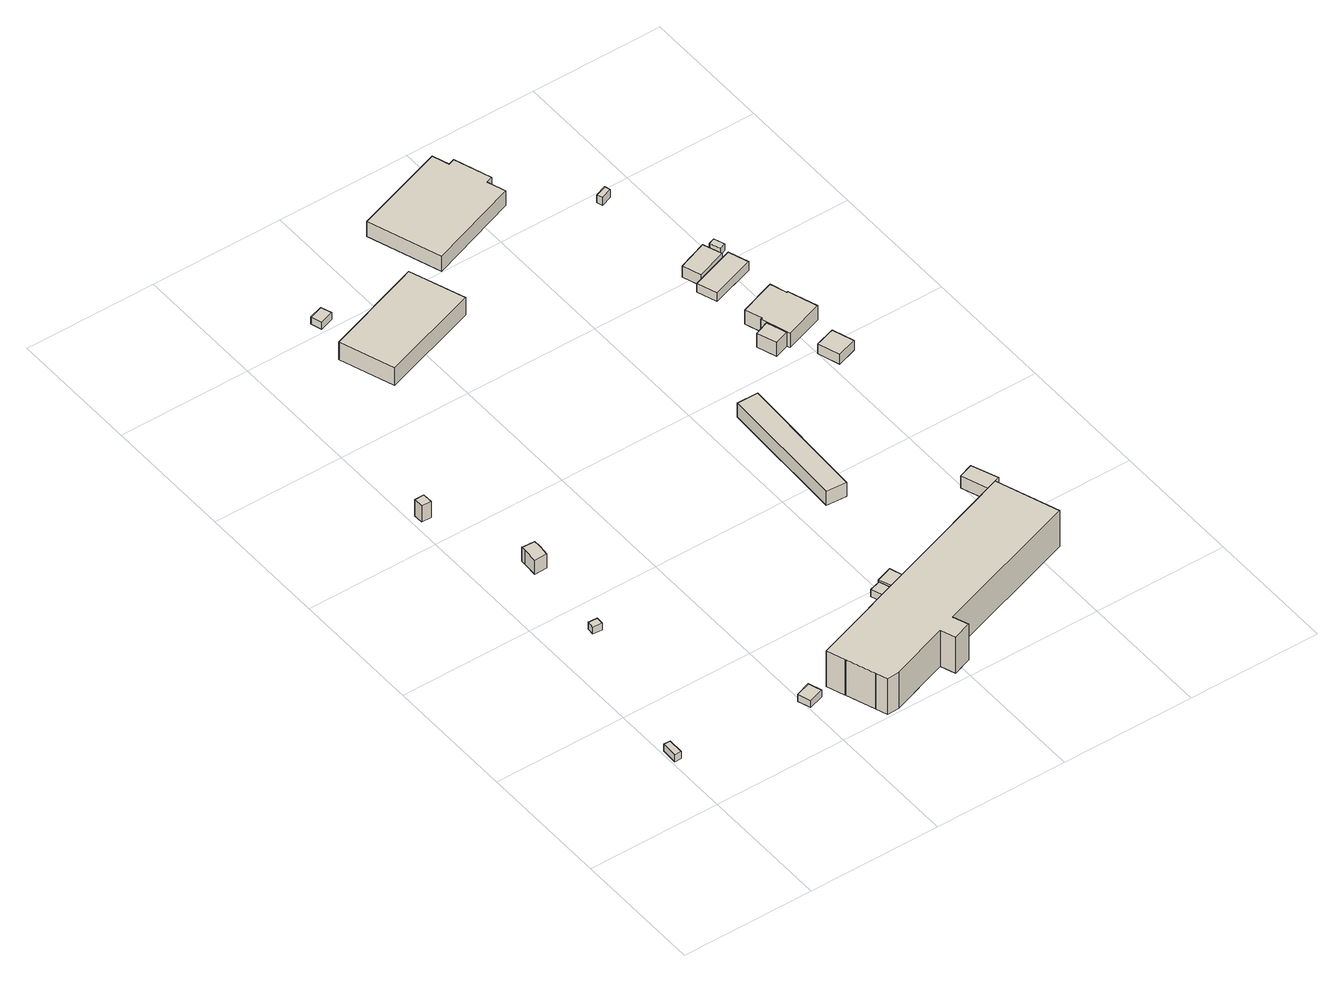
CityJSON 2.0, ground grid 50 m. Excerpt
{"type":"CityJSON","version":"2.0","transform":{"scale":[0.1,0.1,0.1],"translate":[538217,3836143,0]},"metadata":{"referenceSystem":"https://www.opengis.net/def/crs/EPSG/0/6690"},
"CityObjects":{
"building1":{"type":"Building","attributes":{"class":"3001","BuildingDetailAttribute.specifiedBuildingCoverageRate":0.6,"BuildingDetailAttribute.surveyYear":2017,"BuildingTsunamiRiskAttribute.description":"1","BuildingTsunamiRiskAttribute.rank":"2","BuildingTsunamiRiskAttribute.depth":0.75,"BuildingHighTideRiskAttribute.description":"1","BuildingHighTideRiskAttribute.rank":"3","BuildingHighTideRiskAttribute.depth":4.39,"BuildingIDAttribute.prefecture":"27","BuildingIDAttribute.city":"27104"},"geometry":[{"type":"Solid","lod":"1","boundaries":[[[[0,1,2,3]],[[2,4,5,3]],[[1,6,4,2]],[[0,7,6,1]],[[3,5,7,0]],[[4,6,7,5]]]]}]},
"building2":{"type":"Building","attributes":{"計測周辺長":12.54,"1/2500図郭":55,"区名":"此花区","町丁目名称":"北港２丁目","街区番号":4,"class":"3001","usage":"431","storeysAboveGround":1,"BuildingDetailAttribute.buildingRoofEdgeArea":9.69,"BuildingDetailAttribute.buildingStructureType":"610","BuildingDetailAttribute.buildingStructureOrgType":"2","BuildingDetailAttribute.detailedUsage":"1730","BuildingDetailAttribute.specifiedBuildingCoverageRate":0.6,"BuildingDetailAttribute.surveyYear":2017,"BuildingTsunamiRiskAttribute.description":"1","BuildingTsunamiRiskAttribute.rank":"2","BuildingTsunamiRiskAttribute.depth":0.63,"BuildingHighTideRiskAttribute.description":"1","BuildingHighTideRiskAttribute.rank":"3","BuildingHighTideRiskAttribute.depth":4.26,"BuildingIDAttribute.prefecture":"27","BuildingIDAttribute.city":"27104"},"geometry":[{"type":"Solid","lod":"1","boundaries":[[[[8,9,10,11]],[[10,12,13,11]],[[9,14,12,10]],[[8,15,14,9]],[[11,13,15,8]],[[12,14,15,13]]]]}]},
"building3":{"type":"Building","attributes":{"計測周辺長":15,"1/2500図郭":55,"区名":"此花区","町丁目名称":"北港２丁目","街区番号":4,"class":"3001","usage":"431","measuredHeight":7,"storeysAboveGround":1,"BuildingDetailAttribute.buildingRoofEdgeArea":14.06,"BuildingDetailAttribute.buildingStructureType":"610","BuildingDetailAttribute.buildingStructureOrgType":"2","BuildingDetailAttribute.detailedUsage":"1730","BuildingDetailAttribute.specifiedBuildingCoverageRate":0.6,"BuildingDetailAttribute.surveyYear":2017,"BuildingTsunamiRiskAttribute.description":"1","BuildingTsunamiRiskAttribute.rank":"2","BuildingTsunamiRiskAttribute.depth":1.18,"BuildingHighTideRiskAttribute.description":"1","BuildingHighTideRiskAttribute.rank":"3","BuildingHighTideRiskAttribute.depth":4.82,"BuildingIDAttribute.prefecture":"27","BuildingIDAttribute.city":"27104"},"geometry":[{"type":"Solid","lod":"1","boundaries":[[[[16,17,18,19]],[[18,20,21,19]],[[17,22,20,18]],[[16,23,22,17]],[[19,21,23,16]],[[20,22,23,21]]]]}]},
"building4":{"type":"Building","attributes":{"計測周辺長":23.99,"1/2500図郭":55,"区名":"此花区","町丁目名称":"北港２丁目","街区番号":4,"class":"3003","usage":"431","measuredHeight":6.2,"storeysAboveGround":1,"BuildingDetailAttribute.buildingRoofEdgeArea":35.26,"BuildingDetailAttribute.buildingStructureType":"610","BuildingDetailAttribute.buildingStructureOrgType":"2","BuildingDetailAttribute.detailedUsage":"1730","BuildingDetailAttribute.specifiedBuildingCoverageRate":0.6,"BuildingDetailAttribute.surveyYear":2017,"BuildingTsunamiRiskAttribute.description":"1","BuildingTsunamiRiskAttribute.rank":"2","BuildingTsunamiRiskAttribute.depth":0.71,"BuildingHighTideRiskAttribute.description":"1","BuildingHighTideRiskAttribute.rank":"3","BuildingHighTideRiskAttribute.depth":4.34,"BuildingIDAttribute.prefecture":"27","BuildingIDAttribute.city":"27104"},"geometry":[{"type":"Solid","lod":"1","boundaries":[[[[24,25,26,27,28,29,30,31]],[[30,32,33,31]],[[29,34,32,30]],[[28,35,34,29]],[[27,36,35,28]],[[26,37,36,27]],[[25,38,37,26]],[[24,39,38,25]],[[31,33,39,24]],[[32,34,35,36,37,38,39,33]]]]}]},
"building5":{"type":"Building","attributes":{"計測周辺長":22.34,"1/2500図郭":55,"区名":"此花区","町丁目名称":"北港２丁目","街区番号":4,"class":"3001","usage":"431","storeysAboveGround":1,"BuildingDetailAttribute.buildingRoofEdgeArea":30.97,"BuildingDetailAttribute.buildingStructureType":"610","BuildingDetailAttribute.buildingStructureOrgType":"2","BuildingDetailAttribute.detailedUsage":"1720","BuildingDetailAttribute.specifiedBuildingCoverageRate":0.6,"BuildingDetailAttribute.surveyYear":2017,"BuildingTsunamiRiskAttribute.description":"1","BuildingTsunamiRiskAttribute.rank":"1","BuildingTsunamiRiskAttribute.depth":0.34,"BuildingHighTideRiskAttribute.description":"1","BuildingHighTideRiskAttribute.rank":"3","BuildingHighTideRiskAttribute.depth":3.97,"BuildingIDAttribute.prefecture":"27","BuildingIDAttribute.city":"27104"},"geometry":[{"type":"Solid","lod":"1","boundaries":[[[[40,41,42,43]],[[42,44,45,43]],[[41,46,44,42]],[[40,47,46,41]],[[43,45,47,40]],[[44,46,47,45]]]]}]},
"building6":{"type":"Building","attributes":{"計測周辺長":19.51,"1/2500図郭":55,"区名":"此花区","町丁目名称":"北港２丁目","街区番号":4,"class":"3001","usage":"431","storeysAboveGround":1,"BuildingDetailAttribute.buildingRoofEdgeArea":23.37,"BuildingDetailAttribute.buildingStructureType":"610","BuildingDetailAttribute.buildingStructureOrgType":"2","BuildingDetailAttribute.detailedUsage":"1730","BuildingDetailAttribute.specifiedBuildingCoverageRate":0.6,"BuildingDetailAttribute.surveyYear":2017,"BuildingHighTideRiskAttribute.description":"1","BuildingHighTideRiskAttribute.rank":"3","BuildingHighTideRiskAttribute.depth":3.52,"BuildingIDAttribute.prefecture":"27","BuildingIDAttribute.city":"27104"},"geometry":[{"type":"Solid","lod":"1","boundaries":[[[[48,49,50,51]],[[50,52,53,51]],[[49,54,52,50]],[[48,55,54,49]],[[51,53,55,48]],[[52,54,55,53]]]]}]},
"building7":{"type":"Building","attributes":{"計測周辺長":21.33,"1/2500図郭":55,"区名":"此花区","町丁目名称":"北港２丁目","街区番号":4,"class":"3001","usage":"431","storeysAboveGround":1,"BuildingDetailAttribute.buildingRoofEdgeArea":27.65,"BuildingDetailAttribute.buildingStructureType":"610","BuildingDetailAttribute.buildingStructureOrgType":"2","BuildingDetailAttribute.detailedUsage":"1730","BuildingDetailAttribute.specifiedBuildingCoverageRate":0.6,"BuildingDetailAttribute.surveyYear":2017,"BuildingTsunamiRiskAttribute.description":"1","BuildingTsunamiRiskAttribute.rank":"2","BuildingTsunamiRiskAttribute.depth":1.14,"BuildingHighTideRiskAttribute.description":"1","BuildingHighTideRiskAttribute.rank":"3","BuildingHighTideRiskAttribute.depth":4.77,"BuildingIDAttribute.prefecture":"27","BuildingIDAttribute.city":"27104"},"geometry":[{"type":"Solid","lod":"1","boundaries":[[[[56,57,58,59]],[[58,60,61,59]],[[57,62,60,58]],[[56,63,62,57]],[[59,61,63,56]],[[60,62,63,61]]]]}]},
"building8":{"type":"Building","attributes":{"計測周辺長":250.3,"1/2500図郭":55,"区名":"此花区","町丁目名称":"北港２丁目","街区番号":4,"class":"3001","usage":"431","measuredHeight":15.6,"storeysAboveGround":2,"BuildingDetailAttribute.buildingRoofEdgeArea":2384,"BuildingDetailAttribute.buildingStructureType":"610","BuildingDetailAttribute.buildingStructureOrgType":"2","BuildingDetailAttribute.detailedUsage":"1720","BuildingDetailAttribute.specifiedBuildingCoverageRate":0.6,"BuildingDetailAttribute.surveyYear":2017,"BuildingTsunamiRiskAttribute.description":"1","BuildingTsunamiRiskAttribute.rank":"2","BuildingTsunamiRiskAttribute.depth":0.86,"BuildingHighTideRiskAttribute.description":"1","BuildingHighTideRiskAttribute.rank":"3","BuildingHighTideRiskAttribute.depth":4.53,"BuildingIDAttribute.prefecture":"27","BuildingIDAttribute.city":"27104"},"geometry":[{"type":"Solid","lod":"1","boundaries":[[[[64,65,66,67,68,69,70,71,72,73,74,75,76]],[[75,77,78,76]],[[74,79,77,75]],[[73,80,79,74]],[[72,81,80,73]],[[71,82,81,72]],[[70,83,82,71]],[[69,84,83,70]],[[68,85,84,69]],[[67,86,85,68]],[[66,87,86,67]],[[65,88,87,66]],[[64,89,88,65]],[[76,78,89,64]],[[77,79,80,81,82,83,84,85,86,87,88,89,78]]]]}]},
"building9":{"type":"Building","attributes":{"計測周辺長":122.41,"1/2500図郭":55,"区名":"此花区","町丁目名称":"北港２丁目","街区番号":4,"class":"3001","usage":"431","measuredHeight":7.7,"storeysAboveGround":1,"BuildingDetailAttribute.buildingRoofEdgeArea":855.1,"BuildingDetailAttribute.buildingStructureType":"610","BuildingDetailAttribute.buildingStructureOrgType":"2","BuildingDetailAttribute.detailedUsage":"1730","BuildingDetailAttribute.specifiedBuildingCoverageRate":0.6,"BuildingDetailAttribute.surveyYear":2017,"BuildingTsunamiRiskAttribute.description":"1","BuildingTsunamiRiskAttribute.rank":"1","BuildingTsunamiRiskAttribute.depth":0.06,"BuildingHighTideRiskAttribute.description":"1","BuildingHighTideRiskAttribute.rank":"3","BuildingHighTideRiskAttribute.depth":3.7,"BuildingIDAttribute.prefecture":"27","BuildingIDAttribute.city":"27104"},"geometry":[{"type":"Solid","lod":"1","boundaries":[[[[90,91,92,93]],[[92,94,95,93]],[[91,96,94,92]],[[90,97,96,91]],[[93,95,97,90]],[[94,96,97,95]]]]}]},
"building10":{"type":"Building","attributes":{"計測周辺長":25.15,"1/2500図郭":55,"区名":"此花区","町丁目名称":"北港２丁目","街区番号":4,"class":"3001","usage":"431","storeysAboveGround":1,"BuildingDetailAttribute.buildingRoofEdgeArea":39.5,"BuildingDetailAttribute.buildingStructureType":"610","BuildingDetailAttribute.buildingStructureOrgType":"2","BuildingDetailAttribute.detailedUsage":"1730","BuildingDetailAttribute.specifiedBuildingCoverageRate":0.6,"BuildingDetailAttribute.surveyYear":2017,"BuildingTsunamiRiskAttribute.description":"1","BuildingTsunamiRiskAttribute.rank":"2","BuildingTsunamiRiskAttribute.depth":1.22,"BuildingHighTideRiskAttribute.description":"1","BuildingHighTideRiskAttribute.rank":"3","BuildingHighTideRiskAttribute.depth":4.86,"BuildingIDAttribute.prefecture":"27","BuildingIDAttribute.city":"27104"},"geometry":[{"type":"Solid","lod":"1","boundaries":[[[[98,99,100,101]],[[100,102,103,101]],[[99,104,102,100]],[[98,105,104,99]],[[101,103,105,98]],[[102,104,105,103]]]]}]},
"building11":{"type":"Building","attributes":{"計測周辺長":115.63,"1/2500図郭":55,"区名":"此花区","町丁目名称":"北港２丁目","街区番号":4,"class":"3003","usage":"431","measuredHeight":6,"storeysAboveGround":1,"BuildingDetailAttribute.buildingRoofEdgeArea":393.66,"BuildingDetailAttribute.buildingStructureType":"610","BuildingDetailAttribute.buildingStructureOrgType":"2","BuildingDetailAttribute.detailedUsage":"1730","BuildingDetailAttribute.specifiedBuildingCoverageRate":0.6,"BuildingDetailAttribute.surveyYear":2017,"BuildingTsunamiRiskAttribute.description":"1","BuildingTsunamiRiskAttribute.rank":"2","BuildingTsunamiRiskAttribute.depth":1.71,"BuildingHighTideRiskAttribute.description":"1","BuildingHighTideRiskAttribute.rank":"4","BuildingHighTideRiskAttribute.depth":5.35,"BuildingIDAttribute.prefecture":"27","BuildingIDAttribute.city":"27104"},"geometry":[{"type":"Solid","lod":"1","boundaries":[[[[106,107,108,109]],[[108,110,111,109]],[[107,112,110,108]],[[106,113,112,107]],[[109,111,113,106]],[[110,112,113,111]]]]}]},
"building12":{"type":"Building","attributes":{"計測周辺長":135.72,"1/2500図郭":55,"区名":"此花区","町丁目名称":"北港２丁目","街区番号":4,"class":"3001","usage":"431","measuredHeight":6.6,"storeysAboveGround":1,"BuildingDetailAttribute.buildingRoofEdgeArea":1085.71,"BuildingDetailAttribute.buildingStructureType":"610","BuildingDetailAttribute.buildingStructureOrgType":"2","BuildingDetailAttribute.detailedUsage":"1730","BuildingDetailAttribute.specifiedBuildingCoverageRate":0.6,"BuildingDetailAttribute.surveyYear":2017,"BuildingTsunamiRiskAttribute.description":"1","BuildingTsunamiRiskAttribute.rank":"1","BuildingTsunamiRiskAttribute.depth":0.13,"BuildingHighTideRiskAttribute.description":"1","BuildingHighTideRiskAttribute.rank":"3","BuildingHighTideRiskAttribute.depth":3.76,"BuildingIDAttribute.prefecture":"27","BuildingIDAttribute.city":"27104"},"geometry":[{"type":"Solid","lod":"1","boundaries":[[[[114,115,116,117,118,119,120,121]],[[120,122,123,121]],[[119,124,122,120]],[[118,125,124,119]],[[117,126,125,118]],[[116,127,126,117]],[[115,128,127,116]],[[114,129,128,115]],[[121,123,129,114]],[[122,124,125,126,127,128,129,123]]]]}]},
"building13":{"type":"Building","attributes":{"計測周辺長":32.75,"1/2500図郭":55,"区名":"此花区","町丁目名称":"北港２丁目","街区番号":4,"class":"3001","usage":"431","measuredHeight":5.2,"storeysAboveGround":1,"BuildingDetailAttribute.buildingRoofEdgeArea":62.09,"BuildingDetailAttribute.buildingStructureType":"610","BuildingDetailAttribute.buildingStructureOrgType":"2","BuildingDetailAttribute.detailedUsage":"1730","BuildingDetailAttribute.specifiedBuildingCoverageRate":0.6,"BuildingDetailAttribute.surveyYear":2017,"BuildingTsunamiRiskAttribute.description":"1","BuildingTsunamiRiskAttribute.rank":"2","BuildingTsunamiRiskAttribute.depth":1.29,"BuildingHighTideRiskAttribute.description":"1","BuildingHighTideRiskAttribute.rank":"3","BuildingHighTideRiskAttribute.depth":4.94,"BuildingIDAttribute.prefecture":"27","BuildingIDAttribute.city":"27104"},"geometry":[{"type":"Solid","lod":"1","boundaries":[[[[130,131,132,133]],[[132,134,135,133]],[[131,136,134,132]],[[130,137,136,131]],[[133,135,137,130]],[[134,136,137,135]]]]}]},
"building14":{"type":"Building","attributes":{"計測周辺長":27.16,"1/2500図郭":55,"区名":"此花区","町丁目名称":"北港２丁目","街区番号":4,"class":"3003","usage":"431","measuredHeight":6,"storeysAboveGround":1,"BuildingDetailAttribute.buildingRoofEdgeArea":45.23,"BuildingDetailAttribute.buildingStructureType":"610","BuildingDetailAttribute.buildingStructureOrgType":"2","BuildingDetailAttribute.detailedUsage":"1730","BuildingDetailAttribute.specifiedBuildingCoverageRate":0.6,"BuildingDetailAttribute.surveyYear":2017,"BuildingTsunamiRiskAttribute.description":"1","BuildingTsunamiRiskAttribute.rank":"2","BuildingTsunamiRiskAttribute.depth":1.42,"BuildingHighTideRiskAttribute.description":"1","BuildingHighTideRiskAttribute.rank":"4","BuildingHighTideRiskAttribute.depth":5.06,"BuildingIDAttribute.prefecture":"27","BuildingIDAttribute.city":"27104"},"geometry":[{"type":"Solid","lod":"1","boundaries":[[[[138,139,140,141,142]],[[141,143,144,142]],[[140,145,143,141]],[[139,146,145,140]],[[138,147,146,139]],[[142,144,147,138]],[[143,145,146,147,144]]]]}]},
"building15":{"type":"Building","attributes":{"計測周辺長":32.7,"1/2500図郭":55,"区名":"此花区","町丁目名称":"北港２丁目","街区番号":4,"class":"3003","usage":"431","measuredHeight":4.2,"storeysAboveGround":1,"BuildingDetailAttribute.buildingRoofEdgeArea":66.74,"BuildingDetailAttribute.buildingStructureType":"610","BuildingDetailAttribute.buildingStructureOrgType":"2","BuildingDetailAttribute.detailedUsage":"1730","BuildingDetailAttribute.specifiedBuildingCoverageRate":0.6,"BuildingDetailAttribute.surveyYear":2017,"BuildingTsunamiRiskAttribute.description":"1","BuildingTsunamiRiskAttribute.rank":"2","BuildingTsunamiRiskAttribute.depth":1.5,"BuildingHighTideRiskAttribute.description":"1","BuildingHighTideRiskAttribute.rank":"4","BuildingHighTideRiskAttribute.depth":5.14,"BuildingIDAttribute.prefecture":"27","BuildingIDAttribute.city":"27104"},"geometry":[{"type":"Solid","lod":"1","boundaries":[[[[148,149,150,151]],[[150,152,153,151]],[[149,154,152,150]],[[148,155,154,149]],[[151,153,155,148]],[[152,154,155,153]]]]}]},
"building16":{"type":"Building","attributes":{"計測周辺長":67.21,"1/2500図郭":55,"区名":"此花区","町丁目名称":"北港２丁目","街区番号":4,"class":"3003","usage":"431","measuredHeight":6.2,"storeysAboveGround":1,"BuildingDetailAttribute.buildingRoofEdgeArea":272.05,"BuildingDetailAttribute.buildingStructureType":"610","BuildingDetailAttribute.buildingStructureOrgType":"2","BuildingDetailAttribute.detailedUsage":"1730","BuildingDetailAttribute.specifiedBuildingCoverageRate":0.6,"BuildingDetailAttribute.surveyYear":2017,"BuildingTsunamiRiskAttribute.description":"1","BuildingTsunamiRiskAttribute.rank":"2","BuildingTsunamiRiskAttribute.depth":1.38,"BuildingHighTideRiskAttribute.description":"1","BuildingHighTideRiskAttribute.rank":"4","BuildingHighTideRiskAttribute.depth":5.02,"BuildingIDAttribute.prefecture":"27","BuildingIDAttribute.city":"27104"},"geometry":[{"type":"Solid","lod":"1","boundaries":[[[[156,142,157,158,159,160,161,162,163,164,138]],[[164,165,166,138]],[[163,167,165,164]],[[162,168,167,163]],[[161,169,168,162]],[[160,170,169,161]],[[159,171,170,160]],[[158,172,171,159]],[[157,173,172,158]],[[142,174,173,157]],[[156,175,174,142]],[[138,166,175,156]],[[165,167,168,169,170,171,172,173,174,175,166]]]]}]},
"building17":{"type":"Building","attributes":{"class":"3001","measuredHeight":3.7,"BuildingDetailAttribute.specifiedBuildingCoverageRate":0.6,"BuildingDetailAttribute.surveyYear":2017,"BuildingTsunamiRiskAttribute.description":"1","BuildingTsunamiRiskAttribute.rank":"2","BuildingTsunamiRiskAttribute.depth":1.21,"BuildingHighTideRiskAttribute.description":"1","BuildingHighTideRiskAttribute.rank":"3","BuildingHighTideRiskAttribute.depth":4.85,"BuildingIDAttribute.prefecture":"27","BuildingIDAttribute.city":"27104"},"geometry":[{"type":"Solid","lod":"1","boundaries":[[[[176,177,178,179]],[[178,180,181,179]],[[177,182,180,178]],[[176,183,182,177]],[[179,181,183,176]],[[180,182,183,181]]]]}]},
"building18":{"type":"Building","attributes":{"計測周辺長":38.75,"1/2500図郭":55,"区名":"此花区","町丁目名称":"北港２丁目","街区番号":4,"class":"3001","usage":"431","measuredHeight":4.7,"storeysAboveGround":1,"BuildingDetailAttribute.buildingRoofEdgeArea":88.53,"BuildingDetailAttribute.buildingStructureType":"610","BuildingDetailAttribute.buildingStructureOrgType":"2","BuildingDetailAttribute.detailedUsage":"1730","BuildingDetailAttribute.specifiedBuildingCoverageRate":0.6,"BuildingDetailAttribute.surveyYear":2017,"BuildingTsunamiRiskAttribute.description":"1","BuildingTsunamiRiskAttribute.rank":"2","BuildingTsunamiRiskAttribute.depth":1.23,"BuildingHighTideRiskAttribute.description":"1","BuildingHighTideRiskAttribute.rank":"3","BuildingHighTideRiskAttribute.depth":4.87,"BuildingIDAttribute.prefecture":"27","BuildingIDAttribute.city":"27104"},"geometry":[{"type":"Solid","lod":"1","boundaries":[[[[184,185,186,187]],[[186,188,189,187]],[[185,190,188,186]],[[184,191,190,185]],[[187,189,191,184]],[[188,190,191,189]]]]}]},
"building19":{"type":"Building","attributes":{"計測周辺長":13.4,"1/2500図郭":55,"区名":"此花区","町丁目名称":"北港２丁目","街区番号":4,"class":"3001","usage":"431","measuredHeight":3.5,"storeysAboveGround":1,"BuildingDetailAttribute.buildingRoofEdgeArea":9.92,"BuildingDetailAttribute.buildingStructureType":"610","BuildingDetailAttribute.buildingStructureOrgType":"2","BuildingDetailAttribute.detailedUsage":"1730","BuildingDetailAttribute.specifiedBuildingCoverageRate":0.6,"BuildingDetailAttribute.surveyYear":2017,"BuildingTsunamiRiskAttribute.description":"1","BuildingTsunamiRiskAttribute.rank":"1","BuildingTsunamiRiskAttribute.depth":0.31,"BuildingHighTideRiskAttribute.description":"1","BuildingHighTideRiskAttribute.rank":"3","BuildingHighTideRiskAttribute.depth":3.94,"BuildingIDAttribute.prefecture":"27","BuildingIDAttribute.city":"27104"},"geometry":[{"type":"Solid","lod":"1","boundaries":[[[[192,193,194,195]],[[194,196,197,195]],[[193,198,196,194]],[[192,199,198,193]],[[195,197,199,192]],[[196,198,199,197]]]]}]},
"building20":{"type":"Building","attributes":{"計測周辺長":13.51,"1/2500図郭":55,"区名":"此花区","町丁目名称":"北港２丁目","街区番号":4,"class":"3001","usage":"431","storeysAboveGround":1,"BuildingDetailAttribute.buildingRoofEdgeArea":10.57,"BuildingDetailAttribute.buildingStructureType":"610","BuildingDetailAttribute.buildingStructureOrgType":"2","BuildingDetailAttribute.detailedUsage":"1730","BuildingDetailAttribute.specifiedBuildingCoverageRate":0.6,"BuildingDetailAttribute.surveyYear":2017,"BuildingTsunamiRiskAttribute.description":"1","BuildingTsunamiRiskAttribute.rank":"2","BuildingTsunamiRiskAttribute.depth":1.28,"BuildingHighTideRiskAttribute.description":"1","BuildingHighTideRiskAttribute.rank":"3","BuildingHighTideRiskAttribute.depth":4.92,"BuildingIDAttribute.prefecture":"27","BuildingIDAttribute.city":"27104"},"geometry":[{"type":"Solid","lod":"1","boundaries":[[[[200,201,202,203]],[[202,204,205,203]],[[201,206,204,202]],[[200,207,206,201]],[[203,205,207,200]],[[204,206,207,205]]]]}]}
},
"vertices":[
[3,229,20],[5,290,20],[30,290,20],[29,229,20],[30,290,50],[29,229,50],[5,290,50],[3,229,50],
[149,861,17],[151,889,17],[186,887,17],[184,859,17],[186,887,47],[184,859,47],[151,889,47],[149,861,47],
[24,1605,13],[24,1642,13],[61,1643,13],[62,1605,13],[61,1643,83],[62,1605,83],[24,1642,83],[24,1605,83],
[169,1267,17],[176,1266,17],[218,1264,17],[218,1238,17],[216,1213,17],[213,1194,17],[166,1194,17],[168,1248,17],[166,1194,78],[168,1248,78],[213,1194,78],[216,1213,78],[218,1238,78],[218,1264,78],[176,1266,78],[169,1267,78],
[484,223,19],[541,242,19],[557,193,19],[500,174,19],[557,193,49],[500,174,49],[541,242,49],[484,223,49],
[281,2540,26],[333,2557,26],[347,2517,26],[294,2500,26],[347,2517,56],[294,2500,56],[333,2557,56],[281,2540,56],
[963,479,13],[1006,493,13],[1026,435,13],[984,420,13],[1026,435,43],[984,420,43],[1006,493,43],[963,479,43],
[624,161,14],[600,228,14],[1500,540,14],[1582,308,14],[1016,113,14],[1037,58,14],[967,32,14],[947,87,14],[725,10,14],[680,7,14],[664,50,14],[665,50,14],[627,156,14],[665,50,170],[627,156,170],[664,50,170],[680,7,170],[725,10,170],[947,87,170],[967,32,170],[1037,58,170],[1016,113,170],[1582,308,170],[1500,540,170],[600,228,170],[624,161,170],
[255,2356,24],[628,2487,24],[701,2282,24],[326,2154,24],[701,2282,101],[326,2154,101],[628,2487,101],[255,2356,101],
[1010,502,12],[1070,523,12],[1090,463,12],[1033,443,12],[1090,463,42],[1033,443,42],[1070,523,42],[1010,502,42],
[1104,906,9],[1121,1403,9],[1201,1402,9],[1181,901,9],[1201,1402,69],[1181,901,69],[1121,1403,69],[1104,906,69],
[666,2761,25],[1013,2880,25],[1034,2818,25],[1058,2827,25],[1106,2689,25],[1081,2680,25],[1105,2612,25],[760,2489,25],[1105,2612,90],[760,2489,90],[1081,2680,90],[1106,2689,90],[1058,2827,90],[1034,2818,90],[1013,2880,90],[666,2761,90],
[1493,715,11],[1548,735,11],[1586,638,11],[1529,617,11],[1586,638,63],[1529,617,63],[1548,735,63],[1493,715,63],
[1441,1569,12],[1387,1551,12],[1361,1623,12],[1416,1644,12],[1437,1584,12],[1416,1644,72],[1437,1584,72],[1361,1623,72],[1387,1551,72],[1441,1569,72],
[1500,1485,10],[1575,1509,10],[1602,1429,10],[1527,1404,10],[1602,1429,53],[1527,1404,53],[1575,1509,53],[1500,1485,53],
[1442,1569,12],[1410,1667,12],[1417,1667,12],[1395,1731,12],[1530,1779,12],[1551,1717,12],[1555,1719,12],[1592,1609,12],[1445,1558,12],[1445,1558,74],[1441,1569,74],[1592,1609,74],[1555,1719,74],[1551,1717,74],[1530,1779,74],[1395,1731,74],[1417,1667,74],[1410,1667,74],[1437,1584,74],[1442,1569,74],
[1361,1941,12],[1527,1998,12],[1553,1924,12],[1386,1867,12],[1553,1924,50],[1386,1867,50],[1527,1998,50],[1361,1941,50],
[1365,2025,12],[1477,2067,12],[1503,1997,12],[1389,1956,12],[1503,1997,59],[1389,1956,59],[1477,2067,59],[1365,2025,59],
[1347,2454,22],[1390,2469,22],[1396,2448,22],[1354,2433,22],[1396,2448,56],[1354,2433,56],[1390,2469,56],[1347,2454,56],
[1509,2073,12],[1532,2082,12],[1547,2042,12],[1524,2033,12],[1547,2042,42],[1524,2033,42],[1532,2082,42],[1509,2073,42]
]}
